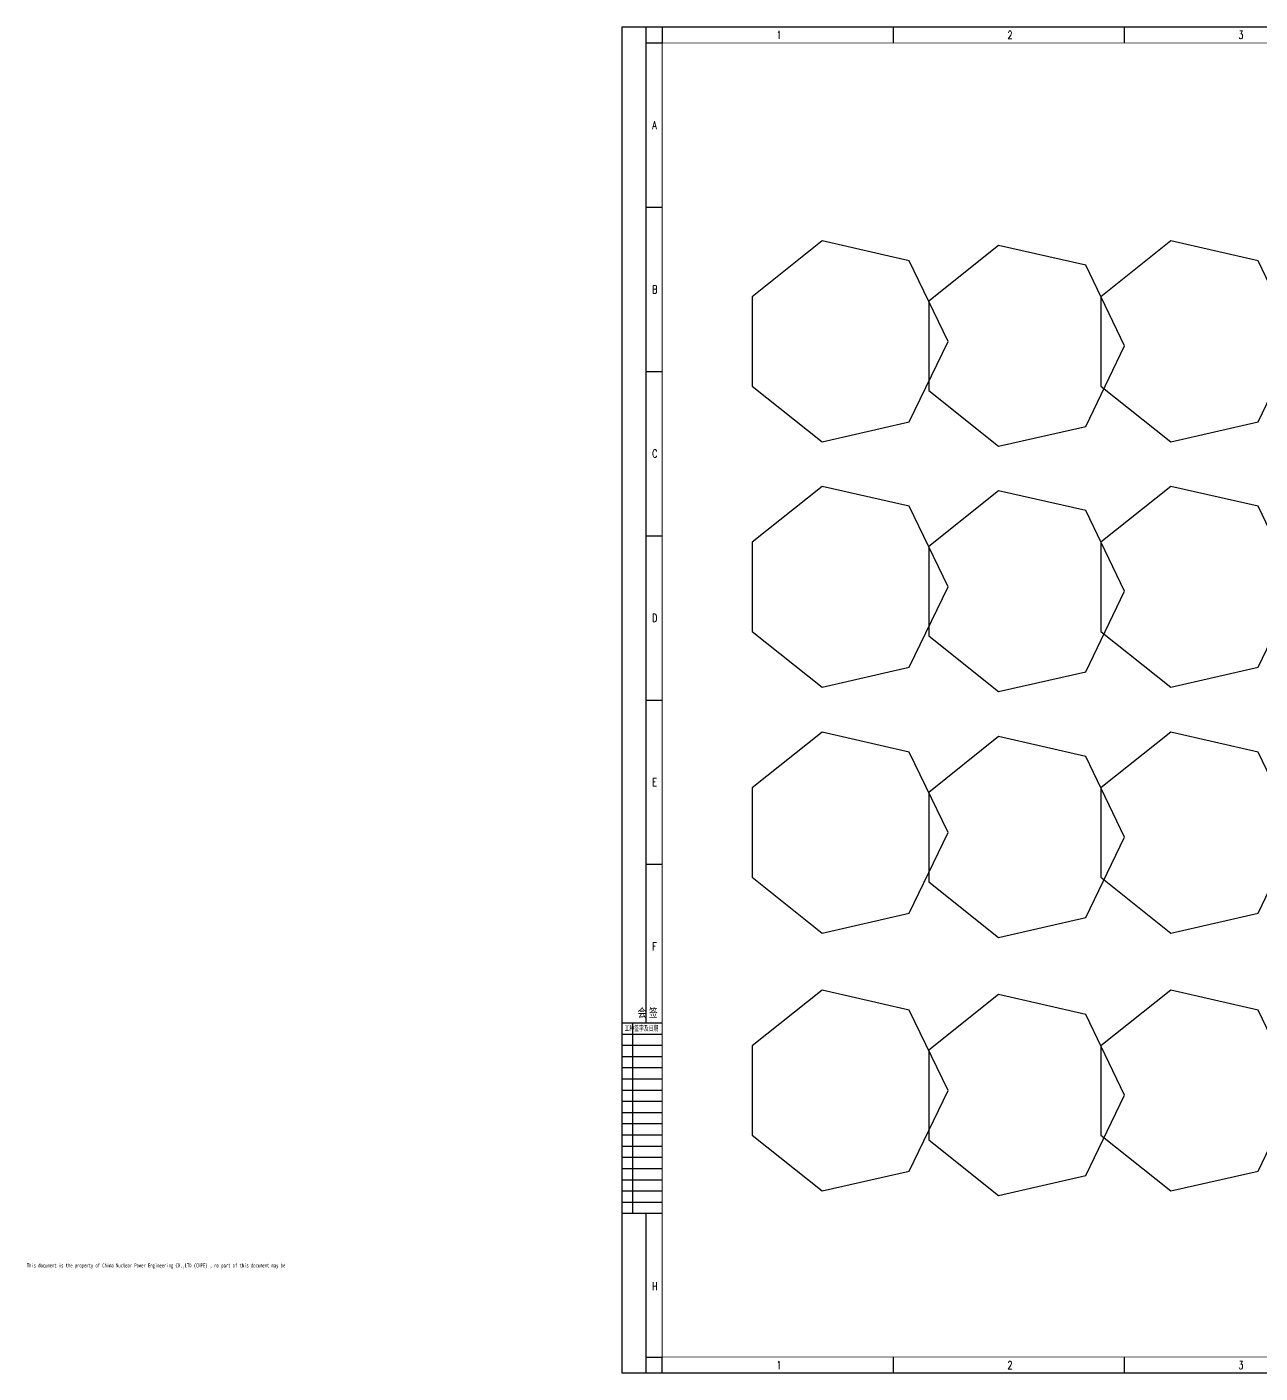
# Model space of a CAD drawing. Extents: x -249712 to 323108, y -93352 to -30277.
# Drawn here: x -249712 to -191951, y -93352 to -30277 of the extents above; entities that cross this region are included whole.
import ezdxf
from ezdxf.enums import TextEntityAlignment as Align

# ---------------------------------------------------------------- set-up
doc = ezdxf.new("R2010")
doc.units = 0
doc.layers.get('0').update_dxf_attribs({"linetype": 'CONTINUOUS'})
doc.layers.add('1', color=7, linetype='CONTINUOUS')
doc.styles.add('bine', font='binee.shx', dxfattribs={"width": 0.7, "bigfont": 'binec.shx'})
doc.styles.add('HZbine', font='txt_____.ttf', dxfattribs={"width": 0.7, "bigfont": 'HZTXT'})
doc.styles.add('宋体', font='', dxfattribs={"width": 0.7})
doc.styles.get('宋体').set_extended_font_data('SimSun')

# ---------------------------------------------------------------- blocks, each defined once
blk = doc.blocks.new('会签')
at = {"color": 0}
for p, q in [((3629.69, -1305.73), (3604.69, -1305.73)), ((3611.37, -1424.73), (3611.37, -1305.73)), ((3629.69, -1312.73), (3604.69, -1312.73)), ((3629.69, -1319.73), (3604.69, -1319.73)), ((3629.69, -1326.73), (3604.69, -1326.73)), ((3629.69, -1333.73), (3604.69, -1333.73)), ((3629.69, -1340.73), (3604.69, -1340.73)), ((3629.69, -1347.73), (3604.69, -1347.73)), ((3629.69, -1354.73), (3604.69, -1354.73)), ((3629.69, -1361.73), (3604.69, -1361.73)), ((3629.69, -1368.73), (3604.69, -1368.73)), ((3629.69, -1375.73), (3604.69, -1375.73)), ((3629.69, -1382.73), (3604.69, -1382.73)), ((3629.69, -1389.73), (3604.69, -1389.73)), ((3629.69, -1396.73), (3604.69, -1396.73)), ((3629.69, -1403.73), (3604.69, -1403.73)), ((3629.69, -1410.73), (3604.69, -1410.73)), ((3629.69, -1417.73), (3604.69, -1417.73)), ((3629.69, -1424.73), (3604.69, -1424.73))]:
    blk.add_line(p, q, dxfattribs=at)
at = {"color": 0, "style": 'bine', "width": 0.7}
for s, height, p in [('会 签  ', 6, (3622.23, -1302.52)), ('工种签字及日期', 3.3, (3616.78, -1310.89))]:
    blk.add_text(s, height=height, dxfattribs=at).set_placement(p, align=Align.CENTER)

msp = doc.modelspace()

# ---------------------------------------------------------------- linework, layer by layer
at = {"color": 4, "flags": 128}
for points in [[(-221835, -30277), (-132660, -30277)], [(-221835, -93352), (-221835, -30277)], [(-219960, -30277), (-219960, -31027)], [(-209142, -30277), (-209142, -31027)], [(-198324, -30277), (-198324, -31027)], [(-220710, -31027), (-219960, -31027)], [(-220710, -31027), (-219960, -31027)], [(-220710, -38724), (-219960, -38724)], [(-220710, -46421), (-219960, -46421)], [(-220710, -54118), (-219960, -54118)], [(-220710, -61815), (-219960, -61815)], [(-220710, -69512), (-219960, -69512)], [(-220710, -92602), (-219960, -92602)], [(-219960, -93352), (-219960, -92602)], [(-209142, -92602), (-209142, -93352)], [(-198324, -92602), (-198324, -93352)], [(-132660, -93352), (-221835, -93352)]]:
    msp.add_lwpolyline(points, dxfattribs=at)
for points in [[(-221835, -30277), (-132660, -30277), (-132660, -93352), (-221835, -93352)], [(-206563, -45014), (-208380, -41240), (-212464, -40308), (-215739, -42920), (-215739, -47109), (-212464, -49721), (-208380, -48789)], [(-190227, -45014), (-192044, -41240), (-196128, -40308), (-199403, -42920), (-199403, -47109), (-196128, -49721), (-192044, -48789)], [(-198295, -45222), (-200112, -41448), (-204196, -40516), (-207471, -43127), (-207471, -47316), (-204196, -49928), (-200112, -48996)], [(-206563, -56510), (-208380, -52736), (-212464, -51804), (-215739, -54415), (-215739, -58604), (-212464, -61216), (-208380, -60284)], [(-198295, -56717), (-200112, -52943), (-204196, -52011), (-207471, -54623), (-207471, -58812), (-204196, -61424), (-200112, -60491)], [(-190227, -56510), (-192044, -52736), (-196128, -51804), (-199403, -54415), (-199403, -58604), (-196128, -61216), (-192044, -60284)], [(-206563, -68029), (-208380, -64255), (-212464, -63323), (-215739, -65935), (-215739, -70124), (-212464, -72736), (-208380, -71803)], [(-198295, -68237), (-200112, -64463), (-204196, -63530), (-207471, -66142), (-207471, -70331), (-204196, -72943), (-200112, -72011)], [(-190227, -68029), (-192044, -64255), (-196128, -63323), (-199403, -65935), (-199403, -70124), (-196128, -72736), (-192044, -71803)], [(-206563, -80115), (-208380, -76341), (-212464, -75409), (-215739, -78021), (-215739, -82210), (-212464, -84821), (-208380, -83889)], [(-198295, -80323), (-200112, -76548), (-204196, -75616), (-207471, -78228), (-207471, -82417), (-204196, -85029), (-200112, -84097)], [(-190227, -80115), (-192044, -76341), (-196128, -75409), (-199403, -78021), (-199403, -82210), (-196128, -84821), (-192044, -83889)]]:
    msp.add_lwpolyline(points, close=True)
at = {"color": 4}
for points in [[(-220710, -76956), (-220710, -30277)], [(-220710, -93352), (-220710, -85881)]]:
    msp.add_lwpolyline(points, dxfattribs=at)
at = {"color": 4, "const_width": 37.5}
msp.add_lwpolyline([(-219960, -31027), (-133416, -31027), (-133416, -92602), (-219960, -92602)], close=True, dxfattribs=at)

# ---------------------------------------------------------------- block references
at = {"color": 4, "xscale": 75, "yscale": 75, "zscale": 75}
msp.add_blockref('会签', (-492186, 20974), dxfattribs=at)

# ---------------------------------------------------------------- texts
at = {"color": 4, "style": 'HZbine', "width": 0.7}
for s, p in [('1', (-214595, -30840)), ('2', (-203777, -30840)), ('3', (-192959, -30840)), ('A', (-220421, -35064)), ('B', (-220421, -42761)), ('C', (-220421, -50458)), ('D', (-220421, -58155)), ('E', (-220421, -65851)), ('F', (-220421, -73548)), ('H', (-220421, -89473)), ('1', (-214595, -93165)), ('2', (-203777, -93165)), ('3', (-192959, -93165))]:
    msp.add_text(s, height=375, dxfattribs=at).set_placement(p)
at = {"layer": '1', "color": 2, "ltscale": 0.8, "style": '宋体', "width": 0.7}
msp.add_text('This document is the property of China Nuclear Power Engineering CO.,LTD (CNPE) , no part of this document may be', height=187.5, dxfattribs=at).set_placement((-249717, -88404))

doc.saveas('drawing.dxf')
